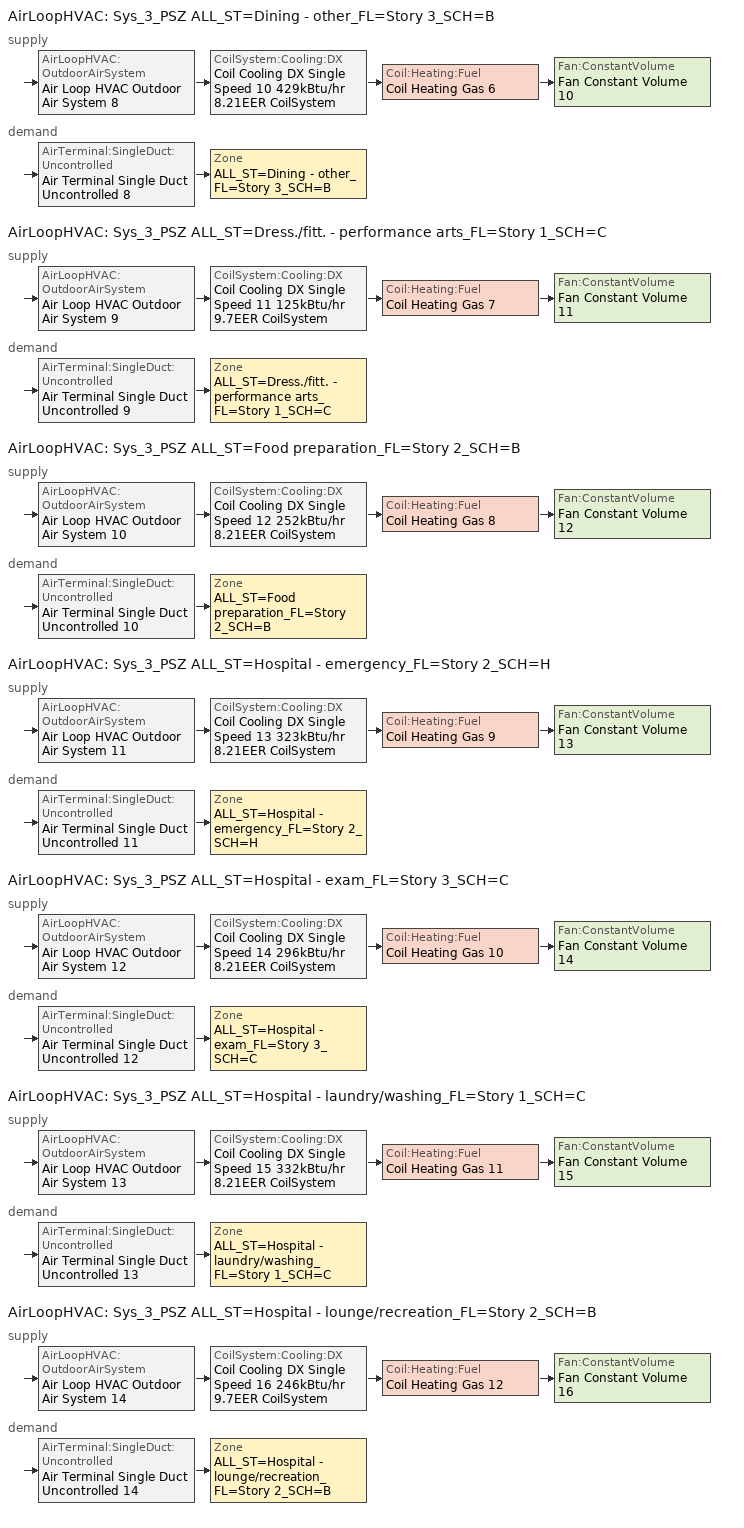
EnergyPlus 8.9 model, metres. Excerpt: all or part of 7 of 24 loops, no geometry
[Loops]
AirLoopHVAC 'Sys_3_PSZ ALL_ST=Dining - other_FL=Story 3_SCH=B'
 supply: AirLoopHVAC:OutdoorAirSystem 'Air Loop HVAC Outdoor Air System 8' > CoilSystem:Cooling:DX 'Coil Cooling DX Single Speed 10 429kBtu/hr 8.21EER CoilSystem' > Coil:Heating:Fuel 'Coil Heating Gas 6' > Fan:ConstantVolume 'Fan Constant Volume 10'
 demand: AirTerminal:SingleDuct:Uncontrolled 'Air Terminal Single Duct Uncontrolled 8' > Zone 'ALL_ST=Dining - other_FL=Story 3_SCH=B'
AirLoopHVAC 'Sys_3_PSZ ALL_ST=Dress./fitt. - performance arts_FL=Story 1_SCH=C'
 supply: AirLoopHVAC:OutdoorAirSystem 'Air Loop HVAC Outdoor Air System 9' > CoilSystem:Cooling:DX 'Coil Cooling DX Single Speed 11 125kBtu/hr 9.7EER CoilSystem' > Coil:Heating:Fuel 'Coil Heating Gas 7' > Fan:ConstantVolume 'Fan Constant Volume 11'
 demand: AirTerminal:SingleDuct:Uncontrolled 'Air Terminal Single Duct Uncontrolled 9' > Zone 'ALL_ST=Dress./fitt. - performance arts_FL=Story 1_SCH=C'
AirLoopHVAC 'Sys_3_PSZ ALL_ST=Food preparation_FL=Story 2_SCH=B'
 supply: AirLoopHVAC:OutdoorAirSystem 'Air Loop HVAC Outdoor Air System 10' > CoilSystem:Cooling:DX 'Coil Cooling DX Single Speed 12 252kBtu/hr 8.21EER CoilSystem' > Coil:Heating:Fuel 'Coil Heating Gas 8' > Fan:ConstantVolume 'Fan Constant Volume 12'
 demand: AirTerminal:SingleDuct:Uncontrolled 'Air Terminal Single Duct Uncontrolled 10' > Zone 'ALL_ST=Food preparation_FL=Story 2_SCH=B'
AirLoopHVAC 'Sys_3_PSZ ALL_ST=Hospital - emergency_FL=Story 2_SCH=H'
 supply: AirLoopHVAC:OutdoorAirSystem 'Air Loop HVAC Outdoor Air System 11' > CoilSystem:Cooling:DX 'Coil Cooling DX Single Speed 13 323kBtu/hr 8.21EER CoilSystem' > Coil:Heating:Fuel 'Coil Heating Gas 9' > Fan:ConstantVolume 'Fan Constant Volume 13'
 demand: AirTerminal:SingleDuct:Uncontrolled 'Air Terminal Single Duct Uncontrolled 11' > Zone 'ALL_ST=Hospital - emergency_FL=Story 2_SCH=H'
AirLoopHVAC 'Sys_3_PSZ ALL_ST=Hospital - exam_FL=Story 3_SCH=C'
 supply: AirLoopHVAC:OutdoorAirSystem 'Air Loop HVAC Outdoor Air System 12' > CoilSystem:Cooling:DX 'Coil Cooling DX Single Speed 14 296kBtu/hr 8.21EER CoilSystem' > Coil:Heating:Fuel 'Coil Heating Gas 10' > Fan:ConstantVolume 'Fan Constant Volume 14'
 demand: AirTerminal:SingleDuct:Uncontrolled 'Air Terminal Single Duct Uncontrolled 12' > Zone 'ALL_ST=Hospital - exam_FL=Story 3_SCH=C'
AirLoopHVAC 'Sys_3_PSZ ALL_ST=Hospital - laundry/washing_FL=Story 1_SCH=C'
 supply: AirLoopHVAC:OutdoorAirSystem 'Air Loop HVAC Outdoor Air System 13' > CoilSystem:Cooling:DX 'Coil Cooling DX Single Speed 15 332kBtu/hr 8.21EER CoilSystem' > Coil:Heating:Fuel 'Coil Heating Gas 11' > Fan:ConstantVolume 'Fan Constant Volume 15'
 demand: AirTerminal:SingleDuct:Uncontrolled 'Air Terminal Single Duct Uncontrolled 13' > Zone 'ALL_ST=Hospital - laundry/washing_FL=Story 1_SCH=C'
AirLoopHVAC 'Sys_3_PSZ ALL_ST=Hospital - lounge/recreation_FL=Story 2_SCH=B'
 supply: AirLoopHVAC:OutdoorAirSystem 'Air Loop HVAC Outdoor Air System 14' > CoilSystem:Cooling:DX 'Coil Cooling DX Single Speed 16 246kBtu/hr 9.7EER CoilSystem' > Coil:Heating:Fuel 'Coil Heating Gas 12' > Fan:ConstantVolume 'Fan Constant Volume 16'
 demand: AirTerminal:SingleDuct:Uncontrolled 'Air Terminal Single Duct Uncontrolled 14' > Zone 'ALL_ST=Hospital - lounge/recreation_FL=Story 2_SCH=B'
[ZoneControl:Thermostat] Control Object Type 1=ThermostatSetpoint:DualSetpoint
Name | Zone or ZoneList | Control Type Schedule | Control Name 1
ALL_ST=Dining - other_FL=Story 3_SCH=B Thermostat | ALL_ST=Dining - other_FL=Story 3_SCH=B | ALL_ST=Dining - other_FL=Story 3_SCH=B Thermostat Schedule | Space Function Dining - other Thermostat 3
ALL_ST=Dress./fitt. - performance arts_FL=Story 1_SCH=C Thermostat | ALL_ST=Dress./fitt. - performance arts_FL=Story 1_SCH=C | ALL_ST=Dress./fitt. - performance arts_FL=Story 1_SCH=C Thermostat Schedule | Space Function Dress./fitt. - performance arts Thermostat 3
ALL_ST=Food preparation_FL=Story 2_SCH=B Thermostat | ALL_ST=Food preparation_FL=Story 2_SCH=B | ALL_ST=Food preparation_FL=Story 2_SCH=B Thermostat Schedule | Space Function Food preparation Thermostat 3
ALL_ST=Hospital - emergency_FL=Story 2_SCH=H Thermostat | ALL_ST=Hospital - emergency_FL=Story 2_SCH=H | ALL_ST=Hospital - emergency_FL=Story 2_SCH=H Thermostat Schedule | Space Function Hospital - emergency Thermostat 3
ALL_ST=Hospital - exam_FL=Story 3_SCH=C Thermostat | ALL_ST=Hospital - exam_FL=Story 3_SCH=C | ALL_ST=Hospital - exam_FL=Story 3_SCH=C Thermostat Schedule | Space Function Hospital - exam Thermostat 3
ALL_ST=Hospital - laundry/washing_FL=Story 1_SCH=C Thermostat | ALL_ST=Hospital - laundry/washing_FL=Story 1_SCH=C | ALL_ST=Hospital - laundry/washing_FL=Story 1_SCH=C Thermostat Schedule | Space Function Hospital - laundry/washing Thermostat 3
ALL_ST=Hospital - lounge/recreation_FL=Story 2_SCH=B Thermostat | ALL_ST=Hospital - lounge/recreation_FL=Story 2_SCH=B | ALL_ST=Hospital - lounge/recreation_FL=Story 2_SCH=B Thermostat Schedule | Space Function Hospital - lounge/recreation Thermostat 3
[ThermostatSetpoint:DualSetpoint]
Name | Heating Setpoint Temperature Schedule | Cooling Setpoint Temperature Schedule
Space Function Dining - other Thermostat 3; Space Function Food preparation Thermostat 3; Space Function Hospital - lounge/recreation Thermostat 3 | NECB-B-Thermostat Setpoint-Heating | NECB-B-Thermostat Setpoint-Cooling
Space Function Dress./fitt. - performance arts Thermostat 3; Space Function Hospital - exam Thermostat 3; Space Function Hospital - laundry/washing Thermostat 3 | NECB-C-Thermostat Setpoint-Heating | NECB-C-Thermostat Setpoint-Cooling
Space Function Hospital - emergency Thermostat 3 | NECB-H-Thermostat Setpoint-Heating | NECB-H-Thermostat Setpoint-Cooling
[AirTerminal:SingleDuct:Uncontrolled] Availability Schedule=Always On Discrete; Maximum Air Flow Rate {m3/s}=AutoSize
Air Terminal Single Duct Uncontrolled 8; Air Terminal Single Duct Uncontrolled 9; Air Terminal Single Duct Uncontrolled 10; Air Terminal Single Duct Uncontrolled 11; Air Terminal Single Duct Uncontrolled 12; Air Terminal Single Duct Uncontrolled 13; Air Terminal Single Duct Uncontrolled 14
[Zone equipment]
ALL_ST=Dining - other_FL=Story 3_SCH=B: Air Terminal Single Duct Uncontrolled 8, Zone HVAC Baseboard Convective Water 8
ALL_ST=Dress./fitt. - performance arts_FL=Story 1_SCH=C: Air Terminal Single Duct Uncontrolled 9, Zone HVAC Baseboard Convective Water 9
ALL_ST=Food preparation_FL=Story 2_SCH=B: Air Terminal Single Duct Uncontrolled 10, Zone HVAC Baseboard Convective Water 10
ALL_ST=Hospital - emergency_FL=Story 2_SCH=H: Air Terminal Single Duct Uncontrolled 11, Zone HVAC Baseboard Convective Water 11
ALL_ST=Hospital - exam_FL=Story 3_SCH=C: Air Terminal Single Duct Uncontrolled 12, Zone HVAC Baseboard Convective Water 12
ALL_ST=Hospital - laundry/washing_FL=Story 1_SCH=C: Air Terminal Single Duct Uncontrolled 13, Zone HVAC Baseboard Convective Water 13
ALL_ST=Hospital - lounge/recreation_FL=Story 2_SCH=B: Air Terminal Single Duct Uncontrolled 14, Zone HVAC Baseboard Convective Water 14
[Sizing:Zone] Zone Cooling Design Supply Air Temperature Input Method=SupplyAirTemperature; Zone Cooling Design Supply Air Temperature {C}=13; Zone Cooling Design Supply Air Temperature Difference {deltaC}=11.11; Zone Heating Design Supply Air Temperature Input Method=SupplyAirTemperature; Zone Heating Design Supply Air Temperature {C}=43; Zone Heating Design Supply Air Temperature Difference {deltaC}=11.11; Zone Cooling Design Supply Air Humidity Ratio {kgWater/kgDryAir}=0.0085; Zone Heating Design Supply Air Humidity Ratio {kgWater/kgDryAir}=0.008; Zone Heating Sizing Factor=1.3; Zone Cooling Sizing Factor=1.1; Cooling Design Air Flow Method=DesignDay; Cooling Design Air Flow Rate {m3/s}=0; Cooling Minimum Air Flow per Zone Floor Area {m3/s-m2}=0.000762; Cooling Minimum Air Flow {m3/s}=0; Cooling Minimum Air Flow Fraction=0; Heating Design Air Flow Method=DesignDay; Heating Design Air Flow Rate {m3/s}=0; Heating Maximum Air Flow per Zone Floor Area {m3/s-m2}=0.002032; Heating Maximum Air Flow {m3/s}=0.141576; Heating Maximum Air Flow Fraction=0.3; Account for Dedicated Outdoor Air System=No
Name | Design Specification Outdoor Air Object | Design Specification Zone Air Distribution Object
ALL_ST=Dining - other_FL=Story 3_SCH=B | Space Function Dining - other Ventilation | ALL_ST=Dining - other_FL=Story 3_SCH=B Design Spec Zone Air Dist
ALL_ST=Dress./fitt. - performance arts_FL=Story 1_SCH=C | Space Function Dress./fitt. - performance arts Ventilation | ALL_ST=Dress./fitt. - performance arts_FL=Story 1_SCH=C Design Spec Zone Air Dist
ALL_ST=Food preparation_FL=Story 2_SCH=B | Space Function Food preparation Ventilation | ALL_ST=Food preparation_FL=Story 2_SCH=B Design Spec Zone Air Dist
ALL_ST=Hospital - emergency_FL=Story 2_SCH=H | Space Function Hospital - emergency Ventilation | ALL_ST=Hospital - emergency_FL=Story 2_SCH=H Design Spec Zone Air Dist
ALL_ST=Hospital - exam_FL=Story 3_SCH=C | Space Function Hospital - exam Ventilation | ALL_ST=Hospital - exam_FL=Story 3_SCH=C Design Spec Zone Air Dist
ALL_ST=Hospital - laundry/washing_FL=Story 1_SCH=C | Space Function Hospital - laundry/washing Ventilation | ALL_ST=Hospital - laundry/washing_FL=Story 1_SCH=C Design Spec Zone Air Dist
ALL_ST=Hospital - lounge/recreation_FL=Story 2_SCH=B | Space Function Hospital - lounge/recreation Ventilation | ALL_ST=Hospital - lounge/recreation_FL=Story 2_SCH=B Design Spec Zone Air Dist
[DesignSpecification:ZoneAirDistribution] Zone Air Distribution Effectiveness in Cooling Mode=1; Zone Air Distribution Effectiveness in Heating Mode=1
ALL_ST=Dining - other_FL=Story 3_SCH=B Design Spec Zone Air Dist; ALL_ST=Dress./fitt. - performance arts_FL=Story 1_SCH=C Design Spec Zone Air Dist; ALL_ST=Food preparation_FL=Story 2_SCH=B Design Spec Zone Air Dist; ALL_ST=Hospital - emergency_FL=Story 2_SCH=H Design Spec Zone Air Dist; ALL_ST=Hospital - exam_FL=Story 3_SCH=C Design Spec Zone Air Dist; ALL_ST=Hospital - laundry/washing_FL=Story 1_SCH=C Design Spec Zone Air Dist; ALL_ST=Hospital - lounge/recreation_FL=Story 2_SCH=B Design Spec Zone Air Dist
[Controller:MechanicalVentilation] Demand Controlled Ventilation=No; System Outdoor Air Method=ZoneSum
Name | Availability Schedule | Zone Name 1 | Design Specification Outdoor Air Object Name 1 | Design Specification Zone Air Distribution Object Name 1
Controller Mechanical Ventilation 8 | Sys_3_PSZ ALL_ST=Dining - other_FL=Story 3_SCH=B Occ Sch | ALL_ST=Dining - other_FL=Story 3_SCH=B | Space Function Dining - other Ventilation | ALL_ST=Dining - other_FL=Story 3_SCH=B Design Spec Zone Air Dist
Controller Mechanical Ventilation 9 | Sys_3_PSZ ALL_ST=Dress./fitt. - performance arts_FL=Story 1_SCH=C Occ Sch | ALL_ST=Dress./fitt. - performance arts_FL=Story 1_SCH=C | Space Function Dress./fitt. - performance arts Ventilation | ALL_ST=Dress./fitt. - performance arts_FL=Story 1_SCH=C Design Spec Zone Air Dist
Controller Mechanical Ventilation 10 | Sys_3_PSZ ALL_ST=Food preparation_FL=Story 2_SCH=B Occ Sch | ALL_ST=Food preparation_FL=Story 2_SCH=B | Space Function Food preparation Ventilation | ALL_ST=Food preparation_FL=Story 2_SCH=B Design Spec Zone Air Dist
Controller Mechanical Ventilation 11 | Sys_3_PSZ ALL_ST=Hospital - emergency_FL=Story 2_SCH=H Occ Sch | ALL_ST=Hospital - emergency_FL=Story 2_SCH=H | Space Function Hospital - emergency Ventilation | ALL_ST=Hospital - emergency_FL=Story 2_SCH=H Design Spec Zone Air Dist
Controller Mechanical Ventilation 12 | Sys_3_PSZ ALL_ST=Hospital - exam_FL=Story 3_SCH=C Occ Sch | ALL_ST=Hospital - exam_FL=Story 3_SCH=C | Space Function Hospital - exam Ventilation | ALL_ST=Hospital - exam_FL=Story 3_SCH=C Design Spec Zone Air Dist
Controller Mechanical Ventilation 13 | Sys_3_PSZ ALL_ST=Hospital - laundry/washing_FL=Story 1_SCH=C Occ Sch | ALL_ST=Hospital - laundry/washing_FL=Story 1_SCH=C | Space Function Hospital - laundry/washing Ventilation | ALL_ST=Hospital - laundry/washing_FL=Story 1_SCH=C Design Spec Zone Air Dist
Controller Mechanical Ventilation 14 | Sys_3_PSZ ALL_ST=Hospital - lounge/recreation_FL=Story 2_SCH=B Occ Sch | ALL_ST=Hospital - lounge/recreation_FL=Story 2_SCH=B | Space Function Hospital - lounge/recreation Ventilation | ALL_ST=Hospital - lounge/recreation_FL=Story 2_SCH=B Design Spec Zone Air Dist
[DesignSpecification:OutdoorAir] Outdoor Air Method=Sum; Outdoor Air Flow per Person {m3/s-person}=0; Outdoor Air Flow per Zone {m3/s}=0; Outdoor Air Flow Air Changes per Hour {1/hr}=0
Name | Outdoor Air Flow per Zone Floor Area {m3/s-m2}
Space Function Dining - other Ventilation | 0.0035814
Space Function Dress./fitt. - performance arts Ventilation | 0.00118364
Space Function Food preparation Ventilation | 0.0013716
Space Function Hospital - emergency Ventilation | 0.003048
Space Function Hospital - exam Ventilation | 0.001524
Space Function Hospital - laundry/washing Ventilation | 0.002286
Space Function Hospital - lounge/recreation Ventilation | 0.00127
[Fan:ConstantVolume] Fan Total Efficiency=0.39975; Pressure Rise {Pa}=640; Maximum Flow Rate {m3/s}=AutoSize; Motor Efficiency=0.615; Motor In Airstream Fraction=1
Name | Availability Schedule
Fan Constant Volume 10 | Sys_3_PSZ ALL_ST=Dining - other_FL=Story 3_SCH=B Occ Sch
Fan Constant Volume 11 | Sys_3_PSZ ALL_ST=Dress./fitt. - performance arts_FL=Story 1_SCH=C Occ Sch
Fan Constant Volume 12 | Sys_3_PSZ ALL_ST=Food preparation_FL=Story 2_SCH=B Occ Sch
Fan Constant Volume 13 | Sys_3_PSZ ALL_ST=Hospital - emergency_FL=Story 2_SCH=H Occ Sch
Fan Constant Volume 14 | Sys_3_PSZ ALL_ST=Hospital - exam_FL=Story 3_SCH=C Occ Sch
Fan Constant Volume 15 | Sys_3_PSZ ALL_ST=Hospital - laundry/washing_FL=Story 1_SCH=C Occ Sch
Fan Constant Volume 16 | Sys_3_PSZ ALL_ST=Hospital - lounge/recreation_FL=Story 2_SCH=B Occ Sch
[Coil:Cooling:DX:SingleSpeed] Availability Schedule=Always On Discrete; Gross Rated Total Cooling Capacity {W}=Autosize; Gross Rated Sensible Heat Ratio=Autosize; Rated Air Flow Rate {m3/s}=Autosize; Rated Evaporator Fan Power Per Volume Flow Rate {W/(m3/s)}=773.3; Total Cooling Capacity Function of Temperature Curve=DXCOOL-NECB2011-REF-CAPFT; Total Cooling Capacity Function of Flow Fraction Curve=DXCOOL-NECB2011-REF-CAPFFLOW; Energy Input Ratio Function of Temperature Curve=DXCOOL-NECB2011-REF-COOLEIRFT; Energy Input Ratio Function of Flow Fraction Curve=DXCOOL-NECB2011-REF-COOLEIRFFLOW; Part Load Fraction Correlation Curve=DXCOOL-NECB2011-REF-COOLPLFFPLR; Condenser Type=AirCooled; Evaporative Condenser Effectiveness=0; Evaporative Condenser Air Flow Rate {m3/s}=Autosize; Evaporative Condenser Pump Rated Power Consumption {W}=Autosize; Crankcase Heater Capacity {W}=0; Maximum Outdoor Dry-Bulb Temperature for Crankcase Heater Operation {C}=0; Basin Heater Capacity {W/K}=0; Basin Heater Setpoint Temperature {C}=10
Name | Gross Rated Cooling COP {W/W}
Coil Cooling DX Single Speed 10 429kBtu/hr 8.21EER | 3.05125
Coil Cooling DX Single Speed 11 125kBtu/hr 9.7EER | 3.37393
Coil Cooling DX Single Speed 12 252kBtu/hr 8.21EER | 2.93699
Coil Cooling DX Single Speed 13 323kBtu/hr 8.21EER | 2.98276
Coil Cooling DX Single Speed 14 296kBtu/hr 8.21EER | 2.96523
Coil Cooling DX Single Speed 15 332kBtu/hr 8.21EER | 2.98836
Coil Cooling DX Single Speed 16 246kBtu/hr 9.7EER | 3.46537
[AirLoopHVAC] Design Supply Air Flow Rate {m3/s}=AutoSize
Sys_3_PSZ ALL_ST=Dining - other_FL=Story 3_SCH=B; Sys_3_PSZ ALL_ST=Dress./fitt. - performance arts_FL=Story 1_SCH=C; Sys_3_PSZ ALL_ST=Food preparation_FL=Story 2_SCH=B; Sys_3_PSZ ALL_ST=Hospital - emergency_FL=Story 2_SCH=H; Sys_3_PSZ ALL_ST=Hospital - exam_FL=Story 3_SCH=C; Sys_3_PSZ ALL_ST=Hospital - laundry/washing_FL=Story 1_SCH=C; Sys_3_PSZ ALL_ST=Hospital - lounge/recreation_FL=Story 2_SCH=B
[Sizing:System] Type of Load to Size On=Sensible; Design Outdoor Air Flow Rate {m3/s}=Autosize; Central Heating Maximum System Air Flow Ratio=1; Preheat Design Temperature {C}=7; Preheat Design Humidity Ratio {kgWater/kgDryAir}=0.008; Precool Design Temperature {C}=13; Precool Design Humidity Ratio {kgWater/kgDryAir}=0.008; Central Cooling Design Supply Air Temperature {C}=13; Central Heating Design Supply Air Temperature {C}=43; Type of Zone Sum to Use=NonCoincident; 100% Outdoor Air in Cooling=No; 100% Outdoor Air in Heating=No; Central Cooling Design Supply Air Humidity Ratio {kgWater/kgDryAir}=0.0085; Central Heating Design Supply Air Humidity Ratio {kgWater/kgDryAir}=0.008; Cooling Supply Air Flow Rate Method=DesignDay; Cooling Supply Air Flow Rate {m3/s}=0; Cooling Supply Air Flow Rate Per Floor Area {m3/s-m2}=0.00996765; Cooling Fraction of Autosized Cooling Supply Air Flow Rate=1; Cooling Supply Air Flow Rate Per Unit Cooling Capacity {m3/s-W}=3.94755e-05; Heating Supply Air Flow Rate Method=DesignDay; Heating Supply Air Flow Rate {m3/s}=0; Heating Supply Air Flow Rate Per Floor Area {m3/s-m2}=0.00996765; Heating Fraction of Autosized Heating Supply Air Flow Rate=1; Heating Fraction of Autosized Cooling Supply Air Flow Rate=1; Heating Supply Air Flow Rate Per Unit Heating Capacity {m3/s-W}=3.15882e-05; System Outdoor Air Method=ZoneSum; Zone Maximum Outdoor Air Fraction=1; Cooling Design Capacity Method=CoolingDesignCapacity; Cooling Design Capacity {W}=Autosize; Cooling Design Capacity Per Floor Area {W/m2}=234.7; Fraction of Autosized Cooling Design Capacity=1; Heating Design Capacity Method=HeatingDesignCapacity; Heating Design Capacity {W}=Autosize; Heating Design Capacity Per Floor Area {W/m2}=157; Fraction of Autosized Heating Design Capacity=1; Central Cooling Capacity Control Method=OnOff
Sys_3_PSZ ALL_ST=Dining - other_FL=Story 3_SCH=B; Sys_3_PSZ ALL_ST=Dress./fitt. - performance arts_FL=Story 1_SCH=C; Sys_3_PSZ ALL_ST=Food preparation_FL=Story 2_SCH=B; Sys_3_PSZ ALL_ST=Hospital - emergency_FL=Story 2_SCH=H; Sys_3_PSZ ALL_ST=Hospital - exam_FL=Story 3_SCH=C; Sys_3_PSZ ALL_ST=Hospital - laundry/washing_FL=Story 1_SCH=C; Sys_3_PSZ ALL_ST=Hospital - lounge/recreation_FL=Story 2_SCH=B
[Controller:OutdoorAir] Minimum Outdoor Air Flow Rate {m3/s}=Autosize; Maximum Outdoor Air Flow Rate {m3/s}=Autosize; Economizer Control Type=DifferentialEnthalpy; Economizer Control Action Type=ModulateFlow; Lockout Type=NoLockout; Minimum Limit Type=FixedMinimum; High Humidity Control=No; Control High Indoor Humidity Based on Outdoor Humidity Ratio=Yes; Heat Recovery Bypass Control Type=BypassWhenOAFlowGreaterThanMinimum
Name | Minimum Outdoor Air Schedule | Mechanical Ventilation Controller
Controller Outdoor Air 8 | Sys_3_PSZ ALL_ST=Dining - other_FL=Story 3_SCH=B Occ Sch | Controller Mechanical Ventilation 8
Controller Outdoor Air 9 | Sys_3_PSZ ALL_ST=Dress./fitt. - performance arts_FL=Story 1_SCH=C Occ Sch | Controller Mechanical Ventilation 9
Controller Outdoor Air 10 | Sys_3_PSZ ALL_ST=Food preparation_FL=Story 2_SCH=B Occ Sch | Controller Mechanical Ventilation 10
Controller Outdoor Air 11 | Sys_3_PSZ ALL_ST=Hospital - emergency_FL=Story 2_SCH=H Occ Sch | Controller Mechanical Ventilation 11
Controller Outdoor Air 12 | Sys_3_PSZ ALL_ST=Hospital - exam_FL=Story 3_SCH=C Occ Sch | Controller Mechanical Ventilation 12
Controller Outdoor Air 13 | Sys_3_PSZ ALL_ST=Hospital - laundry/washing_FL=Story 1_SCH=C Occ Sch | Controller Mechanical Ventilation 13
Controller Outdoor Air 14 | Sys_3_PSZ ALL_ST=Hospital - lounge/recreation_FL=Story 2_SCH=B Occ Sch | Controller Mechanical Ventilation 14
[SetpointManager:MixedAir] Control Variable=Temperature
Node 141 OS Default SPM; Node 140 OS Default SPM; Node 139 OS Default SPM; Node 154 OS Default SPM; Node 153 OS Default SPM; Node 152 OS Default SPM; Node 167 OS Default SPM; Node 166 OS Default SPM; Node 165 OS Default SPM; Node 180 OS Default SPM; Node 179 OS Default SPM; Node 178 OS Default SPM; Node 193 OS Default SPM; Node 192 OS Default SPM; Node 191 OS Default SPM; Node 206 OS Default SPM; Node 205 OS Default SPM; Node 204 OS Default SPM; Node 219 OS Default SPM; Node 218 OS Default SPM; Node 217 OS Default SPM
[CoilSystem:Cooling:DX] Availability Schedule=Always On Discrete
Name | Cooling Coil
Coil Cooling DX Single Speed 10 429kBtu/hr 8.21EER CoilSystem | Coil Cooling DX Single Speed 10 429kBtu/hr 8.21EER
Coil Cooling DX Single Speed 11 125kBtu/hr 9.7EER CoilSystem | Coil Cooling DX Single Speed 11 125kBtu/hr 9.7EER
Coil Cooling DX Single Speed 12 252kBtu/hr 8.21EER CoilSystem | Coil Cooling DX Single Speed 12 252kBtu/hr 8.21EER
Coil Cooling DX Single Speed 13 323kBtu/hr 8.21EER CoilSystem | Coil Cooling DX Single Speed 13 323kBtu/hr 8.21EER
Coil Cooling DX Single Speed 14 296kBtu/hr 8.21EER CoilSystem | Coil Cooling DX Single Speed 14 296kBtu/hr 8.21EER
Coil Cooling DX Single Speed 15 332kBtu/hr 8.21EER CoilSystem | Coil Cooling DX Single Speed 15 332kBtu/hr 8.21EER
Coil Cooling DX Single Speed 16 246kBtu/hr 9.7EER CoilSystem | Coil Cooling DX Single Speed 16 246kBtu/hr 9.7EER
[Coil:Heating:Fuel] Availability Schedule=Always On Discrete; Fuel Type=NaturalGas; Burner Efficiency=0.81; Nominal Capacity {W}=AutoSize; Parasitic Electric Load {W}=0; Part Load Fraction Correlation Curve=FURNACE-EFFPLR-NECB2011; Parasitic Fuel Load {W}=0
Coil Heating Gas 6; Coil Heating Gas 7; Coil Heating Gas 8; Coil Heating Gas 9; Coil Heating Gas 10; Coil Heating Gas 11; Coil Heating Gas 12
[SetpointManager:SingleZone:Reheat] Control Variable=Temperature; Minimum Supply Air Temperature {C}=13; Maximum Supply Air Temperature {C}=43
Name | Control Zone
Setpoint Manager Single Zone Reheat 6 | ALL_ST=Dining - other_FL=Story 3_SCH=B
Setpoint Manager Single Zone Reheat 7 | ALL_ST=Dress./fitt. - performance arts_FL=Story 1_SCH=C
Setpoint Manager Single Zone Reheat 8 | ALL_ST=Food preparation_FL=Story 2_SCH=B
Setpoint Manager Single Zone Reheat 9 | ALL_ST=Hospital - emergency_FL=Story 2_SCH=H
Setpoint Manager Single Zone Reheat 10 | ALL_ST=Hospital - exam_FL=Story 3_SCH=C
Setpoint Manager Single Zone Reheat 11 | ALL_ST=Hospital - laundry/washing_FL=Story 1_SCH=C
Setpoint Manager Single Zone Reheat 12 | ALL_ST=Hospital - lounge/recreation_FL=Story 2_SCH=B
[HeatExchanger:AirToAir:SensibleAndLatent] Availability Schedule=Always On Discrete; Nominal Supply Air Flow Rate {m3/s}=Autosize; Sensible Effectiveness at 100% Heating Air Flow=0.5; Latent Effectiveness at 100% Heating Air Flow=0.5; Sensible Effectiveness at 75% Heating Air Flow=0.5; Latent Effectiveness at 75% Heating Air Flow=0.5; Sensible Effectiveness at 100% Cooling Air Flow=0.5; Latent Effectiveness at 100% Cooling Air Flow=0.5; Sensible Effectiveness at 75% Cooling Air Flow=0.5; Latent Effectiveness at 75% Cooling Air Flow=0.5; Supply Air Outlet Temperature Control=Yes; Heat Exchanger Type=Rotary; Frost Control Type=ExhaustOnly; Threshold Temperature {C}=-23.3; Initial Defrost Time Fraction=0.167; Rate of Defrost Time Fraction Increase {1/K}=1.44; Economizer Lockout=Yes
Name | Nominal Electric Power {W}
Sys_3_PSZ ALL_ST=Dining - other_FL=Story 3_SCH=B ERV | 4868.1
Sys_3_PSZ ALL_ST=Dress./fitt. - performance arts_FL=Story 1_SCH=C ERV | 1642.37
Sys_3_PSZ ALL_ST=Food preparation_FL=Story 2_SCH=B ERV | 1895.23
Sys_3_PSZ ALL_ST=Hospital - emergency_FL=Story 2_SCH=H ERV; Sys_3_PSZ ALL_ST=Hospital - laundry/washing_FL=Story 1_SCH=C ERV | 4150.51
Sys_3_PSZ ALL_ST=Hospital - exam_FL=Story 3_SCH=C ERV | 2100.26
Sys_3_PSZ ALL_ST=Hospital - lounge/recreation_FL=Story 2_SCH=B ERV | 1758.55
[SetpointManager:OutdoorAirPretreat] Control Variable=Temperature; Minimum Setpoint Temperature {C}=-99; Maximum Setpoint Temperature {C}=99; Minimum Setpoint Humidity Ratio {kgWater/kgDryAir}=1e-05; Maximum Setpoint Humidity Ratio {kgWater/kgDryAir}=1
Setpoint Manager Outdoor Air Pretreat 4; Setpoint Manager Outdoor Air Pretreat 5; Setpoint Manager Outdoor Air Pretreat 6; Setpoint Manager Outdoor Air Pretreat 7; Setpoint Manager Outdoor Air Pretreat 8; Setpoint Manager Outdoor Air Pretreat 9; Setpoint Manager Outdoor Air Pretreat 10
[Schedule:Compact]
ALL_ST=Dining - other_FL=Story 3_SCH=B Thermostat Schedule; ALL_ST=Dress./fitt. - performance arts_FL=Story 1_SCH=C Thermostat Schedule; ALL_ST=Food preparation_FL=Story 2_SCH=B Thermostat Schedule; ALL_ST=Hospital - emergency_FL=Story 2_SCH=H Thermostat Schedule; ALL_ST=Hospital - exam_FL=Story 3_SCH=C Thermostat Schedule; ALL_ST=Hospital - laundry/washing_FL=Story 1_SCH=C Thermostat Schedule; ALL_ST=Hospital - lounge/recreation_FL=Story 2_SCH=B Thermostat Schedule: Through: 12/31, For: AllDays, Until: 24:00, 4
[Schedule:Day:Interval]
NECB-B-Thermostat Setpoint-Heating Sun|Hol Day: No, 01:00, 18, 02:00, 22, 09:00, 18, 10:00, 20, 23:00, 22, 24:00, 18
NECB-B-Thermostat Setpoint-Heating Default|Wkdy Day; NECB-B-Thermostat Setpoint-Heating Sat Day; NECB-B-Thermostat Setpoint-Heating Default: No, 02:00, 22, 08:00, 18, 09:00, 20, 24:00, 22
NECB-B-Thermostat Setpoint-Cooling Sun|Hol Day: No, 09:00, 35, 23:00, 24, 24:00, 35
NECB-B-Thermostat Setpoint-Cooling Default|Wkdy Day; NECB-B-Thermostat Setpoint-Cooling Sat Day; NECB-B-Thermostat Setpoint-Cooling Default: No, 01:00, 24, 08:00, 35, 24:00, 24
Sys_3_PSZ ALL_ST=Dining - other_FL=Story 3_SCH=B Occ Sch Sunday; Sys_3_PSZ ALL_ST=Food preparation_FL=Story 2_SCH=B Occ Sch Sunday; Sys_3_PSZ ALL_ST=Hospital - lounge/recreation_FL=Story 2_SCH=B Occ Sch Sunday: No, 01:00, 0, 02:00, 1, 11:00, 0, 23:00, 1, 24:00, 0
Sys_3_PSZ ALL_ST=Dining - other_FL=Story 3_SCH=B Occ Sch Monday; Sys_3_PSZ ALL_ST=Dining - other_FL=Story 3_SCH=B Occ Sch Tuesday; Sys_3_PSZ ALL_ST=Dining - other_FL=Story 3_SCH=B Occ Sch Wednesday; Sys_3_PSZ ALL_ST=Dining - other_FL=Story 3_SCH=B Occ Sch Thursday; Sys_3_PSZ ALL_ST=Dining - other_FL=Story 3_SCH=B Occ Sch Friday; Sys_3_PSZ ALL_ST=Food preparation_FL=Story 2_SCH=B Occ Sch Monday; Sys_3_PSZ ALL_ST=Food preparation_FL=Story 2_SCH=B Occ Sch Tuesday; Sys_3_PSZ ALL_ST=Food preparation_FL=Story 2_SCH=B Occ Sch Wednesday; Sys_3_PSZ ALL_ST=Food preparation_FL=Story 2_SCH=B Occ Sch Thursday; Sys_3_PSZ ALL_ST=Food preparation_FL=Story 2_SCH=B Occ Sch Friday; Sys_3_PSZ ALL_ST=Hospital - lounge/recreation_FL=Story 2_SCH=B Occ Sch Monday; Sys_3_PSZ ALL_ST=Hospital - lounge/recreation_FL=Story 2_SCH=B Occ Sch Tuesday; Sys_3_PSZ ALL_ST=Hospital - lounge/recreation_FL=Story 2_SCH=B Occ Sch Wednesday; Sys_3_PSZ ALL_ST=Hospital - lounge/recreation_FL=Story 2_SCH=B Occ Sch Thursday; Sys_3_PSZ ALL_ST=Hospital - lounge/recreation_FL=Story 2_SCH=B Occ Sch Friday: No, 01:00, 1, 10:00, 0, 24:00, 1
Sys_3_PSZ ALL_ST=Dining - other_FL=Story 3_SCH=B Occ Sch Saturday; Sys_3_PSZ ALL_ST=Food preparation_FL=Story 2_SCH=B Occ Sch Saturday; Sys_3_PSZ ALL_ST=Hospital - lounge/recreation_FL=Story 2_SCH=B Occ Sch Saturday: No, 02:00, 1, 10:00, 0, 24:00, 1
Sys_3_PSZ ALL_ST=Dining - other_FL=Story 3_SCH=B Occ Sch Default; Sys_3_PSZ ALL_ST=Dining - other_FL=Story 3_SCH=B Occ Sch Summer Design Day; Sys_3_PSZ ALL_ST=Dining - other_FL=Story 3_SCH=B Occ Sch Winter Design Day; Sys_3_PSZ ALL_ST=Dress./fitt. - performance arts_FL=Story 1_SCH=C Occ Sch Default; Sys_3_PSZ ALL_ST=Dress./fitt. - performance arts_FL=Story 1_SCH=C Occ Sch Summer Design Day; Sys_3_PSZ ALL_ST=Dress./fitt. - performance arts_FL=Story 1_SCH=C Occ Sch Winter Design Day; Sys_3_PSZ ALL_ST=Food preparation_FL=Story 2_SCH=B Occ Sch Default; Sys_3_PSZ ALL_ST=Food preparation_FL=Story 2_SCH=B Occ Sch Summer Design Day; Sys_3_PSZ ALL_ST=Food preparation_FL=Story 2_SCH=B Occ Sch Winter Design Day; Sys_3_PSZ ALL_ST=Hospital - emergency_FL=Story 2_SCH=H Occ Sch Sunday; Sys_3_PSZ ALL_ST=Hospital - emergency_FL=Story 2_SCH=H Occ Sch Monday; Sys_3_PSZ ALL_ST=Hospital - emergency_FL=Story 2_SCH=H Occ Sch Tuesday; Sys_3_PSZ ALL_ST=Hospital - emergency_FL=Story 2_SCH=H Occ Sch Wednesday; Sys_3_PSZ ALL_ST=Hospital - emergency_FL=Story 2_SCH=H Occ Sch Thursday; Sys_3_PSZ ALL_ST=Hospital - emergency_FL=Story 2_SCH=H Occ Sch Friday; Sys_3_PSZ ALL_ST=Hospital - emergency_FL=Story 2_SCH=H Occ Sch Saturday; Sys_3_PSZ ALL_ST=Hospital - emergency_FL=Story 2_SCH=H Occ Sch Default; Sys_3_PSZ ALL_ST=Hospital - emergency_FL=Story 2_SCH=H Occ Sch Summer Design Day; Sys_3_PSZ ALL_ST=Hospital - emergency_FL=Story 2_SCH=H Occ Sch Winter Design Day; Sys_3_PSZ ALL_ST=Hospital - exam_FL=Story 3_SCH=C Occ Sch Default; Sys_3_PSZ ALL_ST=Hospital - exam_FL=Story 3_SCH=C Occ Sch Summer Design Day; Sys_3_PSZ ALL_ST=Hospital - exam_FL=Story 3_SCH=C Occ Sch Winter Design Day; Sys_3_PSZ ALL_ST=Hospital - laundry/washing_FL=Story 1_SCH=C Occ Sch Default; Sys_3_PSZ ALL_ST=Hospital - laundry/washing_FL=Story 1_SCH=C Occ Sch Summer Design Day; Sys_3_PSZ ALL_ST=Hospital - laundry/washing_FL=Story 1_SCH=C Occ Sch Winter Design Day; Sys_3_PSZ ALL_ST=Hospital - lounge/recreation_FL=Story 2_SCH=B Occ Sch Default; Sys_3_PSZ ALL_ST=Hospital - lounge/recreation_FL=Story 2_SCH=B Occ Sch Summer Design Day; Sys_3_PSZ ALL_ST=Hospital - lounge/recreation_FL=Story 2_SCH=B Occ Sch Winter Design Day: No, 24:00, 1
NECB-C-Thermostat Setpoint-Heating Sun|Hol Day: No, 09:00, 18, 10:00, 20, 19:00, 22, 24:00, 18
NECB-C-Thermostat Setpoint-Heating Default|Wkdy Day; NECB-C-Thermostat Setpoint-Heating Sat Day; NECB-C-Thermostat Setpoint-Heating Default: No, 07:00, 18, 08:00, 20, 21:00, 22, 24:00, 18
NECB-C-Thermostat Setpoint-Cooling Sun|Hol Day: No, 09:00, 35, 19:00, 24, 24:00, 35
NECB-C-Thermostat Setpoint-Cooling Default|Wkdy Day; NECB-C-Thermostat Setpoint-Cooling Sat Day; NECB-C-Thermostat Setpoint-Cooling Default: No, 07:00, 35, 21:00, 24, 24:00, 35
Sys_3_PSZ ALL_ST=Dress./fitt. - performance arts_FL=Story 1_SCH=C Occ Sch Sunday; Sys_3_PSZ ALL_ST=Hospital - exam_FL=Story 3_SCH=C Occ Sch Sunday; Sys_3_PSZ ALL_ST=Hospital - laundry/washing_FL=Story 1_SCH=C Occ Sch Sunday: No, 11:00, 0, 19:00, 1, 24:00, 0
Sys_3_PSZ ALL_ST=Dress./fitt. - performance arts_FL=Story 1_SCH=C Occ Sch Monday; Sys_3_PSZ ALL_ST=Dress./fitt. - performance arts_FL=Story 1_SCH=C Occ Sch Tuesday; Sys_3_PSZ ALL_ST=Dress./fitt. - performance arts_FL=Story 1_SCH=C Occ Sch Wednesday; Sys_3_PSZ ALL_ST=Dress./fitt. - performance arts_FL=Story 1_SCH=C Occ Sch Thursday; Sys_3_PSZ ALL_ST=Dress./fitt. - performance arts_FL=Story 1_SCH=C Occ Sch Friday; Sys_3_PSZ ALL_ST=Dress./fitt. - performance arts_FL=Story 1_SCH=C Occ Sch Saturday; Sys_3_PSZ ALL_ST=Hospital - exam_FL=Story 3_SCH=C Occ Sch Monday; Sys_3_PSZ ALL_ST=Hospital - exam_FL=Story 3_SCH=C Occ Sch Tuesday; Sys_3_PSZ ALL_ST=Hospital - exam_FL=Story 3_SCH=C Occ Sch Wednesday; Sys_3_PSZ ALL_ST=Hospital - exam_FL=Story 3_SCH=C Occ Sch Thursday; Sys_3_PSZ ALL_ST=Hospital - exam_FL=Story 3_SCH=C Occ Sch Friday; Sys_3_PSZ ALL_ST=Hospital - exam_FL=Story 3_SCH=C Occ Sch Saturday; Sys_3_PSZ ALL_ST=Hospital - laundry/washing_FL=Story 1_SCH=C Occ Sch Monday; Sys_3_PSZ ALL_ST=Hospital - laundry/washing_FL=Story 1_SCH=C Occ Sch Tuesday; Sys_3_PSZ ALL_ST=Hospital - laundry/washing_FL=Story 1_SCH=C Occ Sch Wednesday; Sys_3_PSZ ALL_ST=Hospital - laundry/washing_FL=Story 1_SCH=C Occ Sch Thursday; Sys_3_PSZ ALL_ST=Hospital - laundry/washing_FL=Story 1_SCH=C Occ Sch Friday; Sys_3_PSZ ALL_ST=Hospital - laundry/washing_FL=Story 1_SCH=C Occ Sch Saturday: No, 09:00, 0, 21:00, 1, 24:00, 0
NECB-H-Thermostat Setpoint-Heating Sun|Hol Day; NECB-H-Thermostat Setpoint-Heating Default|Wkdy Day; NECB-H-Thermostat Setpoint-Heating Sat Day; NECB-H-Thermostat Setpoint-Heating Default: No, 01:00, 22, 07:00, 18, 08:00, 20, 24:00, 22
NECB-H-Thermostat Setpoint-Cooling Sun|Hol Day; NECB-H-Thermostat Setpoint-Cooling Default|Wkdy Day; NECB-H-Thermostat Setpoint-Cooling Sat Day; NECB-H-Thermostat Setpoint-Cooling Default: No, 24:00, 24
[Schedule:Week:Daily]
NECB-B-Thermostat Setpoint-Heating Week Rule - Jan1-Dec31: NECB-B-Thermostat Setpoint-Heating Sun|Hol Day, NECB-B-Thermostat Setpoint-Heating Default|Wkdy Day, NECB-B-Thermostat Setpoint-Heating Default|Wkdy Day, NECB-B-Thermostat Setpoint-Heating Default|Wkdy Day, NECB-B-Thermostat Setpoint-Heating Default|Wkdy Day, NECB-B-Thermostat Setpoint-Heating Default|Wkdy Day, NECB-B-Thermostat Setpoint-Heating Sat Day, NECB-B-Thermostat Setpoint-Heating Default, NECB-B-Thermostat Setpoint-Heating Default, NECB-B-Thermostat Setpoint-Heating Default, NECB-B-Thermostat Setpoint-Heating Default, NECB-B-Thermostat Setpoint-Heating Default
NECB-B-Thermostat Setpoint-Cooling Week Rule - Jan1-Dec31: NECB-B-Thermostat Setpoint-Cooling Sun|Hol Day, NECB-B-Thermostat Setpoint-Cooling Default|Wkdy Day, NECB-B-Thermostat Setpoint-Cooling Default|Wkdy Day, NECB-B-Thermostat Setpoint-Cooling Default|Wkdy Day, NECB-B-Thermostat Setpoint-Cooling Default|Wkdy Day, NECB-B-Thermostat Setpoint-Cooling Default|Wkdy Day, NECB-B-Thermostat Setpoint-Cooling Sat Day, NECB-B-Thermostat Setpoint-Cooling Default, NECB-B-Thermostat Setpoint-Cooling Default, NECB-B-Thermostat Setpoint-Cooling Default, NECB-B-Thermostat Setpoint-Cooling Default, NECB-B-Thermostat Setpoint-Cooling Default
Sys_3_PSZ ALL_ST=Dining - other_FL=Story 3_SCH=B Occ Sch Week Rule - Jan1-Dec31: Sys_3_PSZ ALL_ST=Dining - other_FL=Story 3_SCH=B Occ Sch Sunday, Sys_3_PSZ ALL_ST=Dining - other_FL=Story 3_SCH=B Occ Sch Monday, Sys_3_PSZ ALL_ST=Dining - other_FL=Story 3_SCH=B Occ Sch Tuesday, Sys_3_PSZ ALL_ST=Dining - other_FL=Story 3_SCH=B Occ Sch Wednesday, Sys_3_PSZ ALL_ST=Dining - other_FL=Story 3_SCH=B Occ Sch Thursday, Sys_3_PSZ ALL_ST=Dining - other_FL=Story 3_SCH=B Occ Sch Friday, Sys_3_PSZ ALL_ST=Dining - other_FL=Story 3_SCH=B Occ Sch Saturday, Sys_3_PSZ ALL_ST=Dining - other_FL=Story 3_SCH=B Occ Sch Default, Sys_3_PSZ ALL_ST=Dining - other_FL=Story 3_SCH=B Occ Sch Summer Design Day, Sys_3_PSZ ALL_ST=Dining - other_FL=Story 3_SCH=B Occ Sch Winter Design Day, Sys_3_PSZ ALL_ST=Dining - other_FL=Story 3_SCH=B Occ Sch Default, Sys_3_PSZ ALL_ST=Dining - other_FL=Story 3_SCH=B Occ Sch Default
NECB-C-Thermostat Setpoint-Heating Week Rule - Jan1-Dec31: NECB-C-Thermostat Setpoint-Heating Sun|Hol Day, NECB-C-Thermostat Setpoint-Heating Default|Wkdy Day, NECB-C-Thermostat Setpoint-Heating Default|Wkdy Day, NECB-C-Thermostat Setpoint-Heating Default|Wkdy Day, NECB-C-Thermostat Setpoint-Heating Default|Wkdy Day, NECB-C-Thermostat Setpoint-Heating Default|Wkdy Day, NECB-C-Thermostat Setpoint-Heating Sat Day, NECB-C-Thermostat Setpoint-Heating Default, NECB-C-Thermostat Setpoint-Heating Default, NECB-C-Thermostat Setpoint-Heating Default, NECB-C-Thermostat Setpoint-Heating Default, NECB-C-Thermostat Setpoint-Heating Default
NECB-C-Thermostat Setpoint-Cooling Week Rule - Jan1-Dec31: NECB-C-Thermostat Setpoint-Cooling Sun|Hol Day, NECB-C-Thermostat Setpoint-Cooling Default|Wkdy Day, NECB-C-Thermostat Setpoint-Cooling Default|Wkdy Day, NECB-C-Thermostat Setpoint-Cooling Default|Wkdy Day, NECB-C-Thermostat Setpoint-Cooling Default|Wkdy Day, NECB-C-Thermostat Setpoint-Cooling Default|Wkdy Day, NECB-C-Thermostat Setpoint-Cooling Sat Day, NECB-C-Thermostat Setpoint-Cooling Default, NECB-C-Thermostat Setpoint-Cooling Default, NECB-C-Thermostat Setpoint-Cooling Default, NECB-C-Thermostat Setpoint-Cooling Default, NECB-C-Thermostat Setpoint-Cooling Default
Sys_3_PSZ ALL_ST=Dress./fitt. - performance arts_FL=Story 1_SCH=C Occ Sch Week Rule - Jan1-Dec31: Sys_3_PSZ ALL_ST=Dress./fitt. - performance arts_FL=Story 1_SCH=C Occ Sch Sunday, Sys_3_PSZ ALL_ST=Dress./fitt. - performance arts_FL=Story 1_SCH=C Occ Sch Monday, Sys_3_PSZ ALL_ST=Dress./fitt. - performance arts_FL=Story 1_SCH=C Occ Sch Tuesday, Sys_3_PSZ ALL_ST=Dress./fitt. - performance arts_FL=Story 1_SCH=C Occ Sch Wednesday, Sys_3_PSZ ALL_ST=Dress./fitt. - performance arts_FL=Story 1_SCH=C Occ Sch Thursday, Sys_3_PSZ ALL_ST=Dress./fitt. - performance arts_FL=Story 1_SCH=C Occ Sch Friday, Sys_3_PSZ ALL_ST=Dress./fitt. - performance arts_FL=Story 1_SCH=C Occ Sch Saturday, Sys_3_PSZ ALL_ST=Dress./fitt. - performance arts_FL=Story 1_SCH=C Occ Sch Default, Sys_3_PSZ ALL_ST=Dress./fitt. - performance arts_FL=Story 1_SCH=C Occ Sch Summer Design Day, Sys_3_PSZ ALL_ST=Dress./fitt. - performance arts_FL=Story 1_SCH=C Occ Sch Winter Design Day, Sys_3_PSZ ALL_ST=Dress./fitt. - performance arts_FL=Story 1_SCH=C Occ Sch Default, Sys_3_PSZ ALL_ST=Dress./fitt. - performance arts_FL=Story 1_SCH=C Occ Sch Default
NECB-H-Thermostat Setpoint-Heating Week Rule - Jan1-Dec31: NECB-H-Thermostat Setpoint-Heating Sun|Hol Day, NECB-H-Thermostat Setpoint-Heating Default|Wkdy Day, NECB-H-Thermostat Setpoint-Heating Default|Wkdy Day, NECB-H-Thermostat Setpoint-Heating Default|Wkdy Day, NECB-H-Thermostat Setpoint-Heating Default|Wkdy Day, NECB-H-Thermostat Setpoint-Heating Default|Wkdy Day, NECB-H-Thermostat Setpoint-Heating Sat Day, NECB-H-Thermostat Setpoint-Heating Default, NECB-H-Thermostat Setpoint-Heating Default, NECB-H-Thermostat Setpoint-Heating Default, NECB-H-Thermostat Setpoint-Heating Default, NECB-H-Thermostat Setpoint-Heating Default
NECB-H-Thermostat Setpoint-Cooling Week Rule - Jan1-Dec31: NECB-H-Thermostat Setpoint-Cooling Sun|Hol Day, NECB-H-Thermostat Setpoint-Cooling Default|Wkdy Day, NECB-H-Thermostat Setpoint-Cooling Default|Wkdy Day, NECB-H-Thermostat Setpoint-Cooling Default|Wkdy Day, NECB-H-Thermostat Setpoint-Cooling Default|Wkdy Day, NECB-H-Thermostat Setpoint-Cooling Default|Wkdy Day, NECB-H-Thermostat Setpoint-Cooling Sat Day, NECB-H-Thermostat Setpoint-Cooling Default, NECB-H-Thermostat Setpoint-Cooling Default, NECB-H-Thermostat Setpoint-Cooling Default, NECB-H-Thermostat Setpoint-Cooling Default, NECB-H-Thermostat Setpoint-Cooling Default
Sys_3_PSZ ALL_ST=Food preparation_FL=Story 2_SCH=B Occ Sch Week Rule - Jan1-Dec31: Sys_3_PSZ ALL_ST=Food preparation_FL=Story 2_SCH=B Occ Sch Sunday, Sys_3_PSZ ALL_ST=Food preparation_FL=Story 2_SCH=B Occ Sch Monday, Sys_3_PSZ ALL_ST=Food preparation_FL=Story 2_SCH=B Occ Sch Tuesday, Sys_3_PSZ ALL_ST=Food preparation_FL=Story 2_SCH=B Occ Sch Wednesday, Sys_3_PSZ ALL_ST=Food preparation_FL=Story 2_SCH=B Occ Sch Thursday, Sys_3_PSZ ALL_ST=Food preparation_FL=Story 2_SCH=B Occ Sch Friday, Sys_3_PSZ ALL_ST=Food preparation_FL=Story 2_SCH=B Occ Sch Saturday, Sys_3_PSZ ALL_ST=Food preparation_FL=Story 2_SCH=B Occ Sch Default, Sys_3_PSZ ALL_ST=Food preparation_FL=Story 2_SCH=B Occ Sch Summer Design Day, Sys_3_PSZ ALL_ST=Food preparation_FL=Story 2_SCH=B Occ Sch Winter Design Day, Sys_3_PSZ ALL_ST=Food preparation_FL=Story 2_SCH=B Occ Sch Default, Sys_3_PSZ ALL_ST=Food preparation_FL=Story 2_SCH=B Occ Sch Default
Sys_3_PSZ ALL_ST=Hospital - emergency_FL=Story 2_SCH=H Occ Sch Week Rule - Jan1-Dec31: Sys_3_PSZ ALL_ST=Hospital - emergency_FL=Story 2_SCH=H Occ Sch Sunday, Sys_3_PSZ ALL_ST=Hospital - emergency_FL=Story 2_SCH=H Occ Sch Monday, Sys_3_PSZ ALL_ST=Hospital - emergency_FL=Story 2_SCH=H Occ Sch Tuesday, Sys_3_PSZ ALL_ST=Hospital - emergency_FL=Story 2_SCH=H Occ Sch Wednesday, Sys_3_PSZ ALL_ST=Hospital - emergency_FL=Story 2_SCH=H Occ Sch Thursday, Sys_3_PSZ ALL_ST=Hospital - emergency_FL=Story 2_SCH=H Occ Sch Friday, Sys_3_PSZ ALL_ST=Hospital - emergency_FL=Story 2_SCH=H Occ Sch Saturday, Sys_3_PSZ ALL_ST=Hospital - emergency_FL=Story 2_SCH=H Occ Sch Default, Sys_3_PSZ ALL_ST=Hospital - emergency_FL=Story 2_SCH=H Occ Sch Summer Design Day, Sys_3_PSZ ALL_ST=Hospital - emergency_FL=Story 2_SCH=H Occ Sch Winter Design Day, Sys_3_PSZ ALL_ST=Hospital - emergency_FL=Story 2_SCH=H Occ Sch Default, Sys_3_PSZ ALL_ST=Hospital - emergency_FL=Story 2_SCH=H Occ Sch Default
Sys_3_PSZ ALL_ST=Hospital - exam_FL=Story 3_SCH=C Occ Sch Week Rule - Jan1-Dec31: Sys_3_PSZ ALL_ST=Hospital - exam_FL=Story 3_SCH=C Occ Sch Sunday, Sys_3_PSZ ALL_ST=Hospital - exam_FL=Story 3_SCH=C Occ Sch Monday, Sys_3_PSZ ALL_ST=Hospital - exam_FL=Story 3_SCH=C Occ Sch Tuesday, Sys_3_PSZ ALL_ST=Hospital - exam_FL=Story 3_SCH=C Occ Sch Wednesday, Sys_3_PSZ ALL_ST=Hospital - exam_FL=Story 3_SCH=C Occ Sch Thursday, Sys_3_PSZ ALL_ST=Hospital - exam_FL=Story 3_SCH=C Occ Sch Friday, Sys_3_PSZ ALL_ST=Hospital - exam_FL=Story 3_SCH=C Occ Sch Saturday, Sys_3_PSZ ALL_ST=Hospital - exam_FL=Story 3_SCH=C Occ Sch Default, Sys_3_PSZ ALL_ST=Hospital - exam_FL=Story 3_SCH=C Occ Sch Summer Design Day, Sys_3_PSZ ALL_ST=Hospital - exam_FL=Story 3_SCH=C Occ Sch Winter Design Day, Sys_3_PSZ ALL_ST=Hospital - exam_FL=Story 3_SCH=C Occ Sch Default, Sys_3_PSZ ALL_ST=Hospital - exam_FL=Story 3_SCH=C Occ Sch Default
Sys_3_PSZ ALL_ST=Hospital - laundry/washing_FL=Story 1_SCH=C Occ Sch Week Rule - Jan1-Dec31: Sys_3_PSZ ALL_ST=Hospital - laundry/washing_FL=Story 1_SCH=C Occ Sch Sunday, Sys_3_PSZ ALL_ST=Hospital - laundry/washing_FL=Story 1_SCH=C Occ Sch Monday, Sys_3_PSZ ALL_ST=Hospital - laundry/washing_FL=Story 1_SCH=C Occ Sch Tuesday, Sys_3_PSZ ALL_ST=Hospital - laundry/washing_FL=Story 1_SCH=C Occ Sch Wednesday, Sys_3_PSZ ALL_ST=Hospital - laundry/washing_FL=Story 1_SCH=C Occ Sch Thursday, Sys_3_PSZ ALL_ST=Hospital - laundry/washing_FL=Story 1_SCH=C Occ Sch Friday, Sys_3_PSZ ALL_ST=Hospital - laundry/washing_FL=Story 1_SCH=C Occ Sch Saturday, Sys_3_PSZ ALL_ST=Hospital - laundry/washing_FL=Story 1_SCH=C Occ Sch Default, Sys_3_PSZ ALL_ST=Hospital - laundry/washing_FL=Story 1_SCH=C Occ Sch Summer Design Day, Sys_3_PSZ ALL_ST=Hospital - laundry/washing_FL=Story 1_SCH=C Occ Sch Winter Design Day, Sys_3_PSZ ALL_ST=Hospital - laundry/washing_FL=Story 1_SCH=C Occ Sch Default, Sys_3_PSZ ALL_ST=Hospital - laundry/washing_FL=Story 1_SCH=C Occ Sch Default
Sys_3_PSZ ALL_ST=Hospital - lounge/recreation_FL=Story 2_SCH=B Occ Sch Week Rule - Jan1-Dec31: Sys_3_PSZ ALL_ST=Hospital - lounge/recreation_FL=Story 2_SCH=B Occ Sch Sunday, Sys_3_PSZ ALL_ST=Hospital - lounge/recreation_FL=Story 2_SCH=B Occ Sch Monday, Sys_3_PSZ ALL_ST=Hospital - lounge/recreation_FL=Story 2_SCH=B Occ Sch Tuesday, Sys_3_PSZ ALL_ST=Hospital - lounge/recreation_FL=Story 2_SCH=B Occ Sch Wednesday, Sys_3_PSZ ALL_ST=Hospital - lounge/recreation_FL=Story 2_SCH=B Occ Sch Thursday, Sys_3_PSZ ALL_ST=Hospital - lounge/recreation_FL=Story 2_SCH=B Occ Sch Friday, Sys_3_PSZ ALL_ST=Hospital - lounge/recreation_FL=Story 2_SCH=B Occ Sch Saturday, Sys_3_PSZ ALL_ST=Hospital - lounge/recreation_FL=Story 2_SCH=B Occ Sch Default, Sys_3_PSZ ALL_ST=Hospital - lounge/recreation_FL=Story 2_SCH=B Occ Sch Summer Design Day, Sys_3_PSZ ALL_ST=Hospital - lounge/recreation_FL=Story 2_SCH=B Occ Sch Winter Design Day, Sys_3_PSZ ALL_ST=Hospital - lounge/recreation_FL=Story 2_SCH=B Occ Sch Default, Sys_3_PSZ ALL_ST=Hospital - lounge/recreation_FL=Story 2_SCH=B Occ Sch Default
[Schedule:Year]
NECB-B-Thermostat Setpoint-Heating: NECB-B-Thermostat Setpoint-Heating Week Rule - Jan1-Dec31, 1, 1, 12, 31
NECB-B-Thermostat Setpoint-Cooling: NECB-B-Thermostat Setpoint-Cooling Week Rule - Jan1-Dec31, 1, 1, 12, 31
Sys_3_PSZ ALL_ST=Dining - other_FL=Story 3_SCH=B Occ Sch: Sys_3_PSZ ALL_ST=Dining - other_FL=Story 3_SCH=B Occ Sch Week Rule - Jan1-Dec31, 1, 1, 12, 31
NECB-C-Thermostat Setpoint-Heating: NECB-C-Thermostat Setpoint-Heating Week Rule - Jan1-Dec31, 1, 1, 12, 31
NECB-C-Thermostat Setpoint-Cooling: NECB-C-Thermostat Setpoint-Cooling Week Rule - Jan1-Dec31, 1, 1, 12, 31
Sys_3_PSZ ALL_ST=Dress./fitt. - performance arts_FL=Story 1_SCH=C Occ Sch: Sys_3_PSZ ALL_ST=Dress./fitt. - performance arts_FL=Story 1_SCH=C Occ Sch Week Rule - Jan1-Dec31, 1, 1, 12, 31
NECB-H-Thermostat Setpoint-Heating: NECB-H-Thermostat Setpoint-Heating Week Rule - Jan1-Dec31, 1, 1, 12, 31
NECB-H-Thermostat Setpoint-Cooling: NECB-H-Thermostat Setpoint-Cooling Week Rule - Jan1-Dec31, 1, 1, 12, 31
Sys_3_PSZ ALL_ST=Food preparation_FL=Story 2_SCH=B Occ Sch: Sys_3_PSZ ALL_ST=Food preparation_FL=Story 2_SCH=B Occ Sch Week Rule - Jan1-Dec31, 1, 1, 12, 31
Sys_3_PSZ ALL_ST=Hospital - emergency_FL=Story 2_SCH=H Occ Sch: Sys_3_PSZ ALL_ST=Hospital - emergency_FL=Story 2_SCH=H Occ Sch Week Rule - Jan1-Dec31, 1, 1, 12, 31
Sys_3_PSZ ALL_ST=Hospital - exam_FL=Story 3_SCH=C Occ Sch: Sys_3_PSZ ALL_ST=Hospital - exam_FL=Story 3_SCH=C Occ Sch Week Rule - Jan1-Dec31, 1, 1, 12, 31
Sys_3_PSZ ALL_ST=Hospital - laundry/washing_FL=Story 1_SCH=C Occ Sch: Sys_3_PSZ ALL_ST=Hospital - laundry/washing_FL=Story 1_SCH=C Occ Sch Week Rule - Jan1-Dec31, 1, 1, 12, 31
Sys_3_PSZ ALL_ST=Hospital - lounge/recreation_FL=Story 2_SCH=B Occ Sch: Sys_3_PSZ ALL_ST=Hospital - lounge/recreation_FL=Story 2_SCH=B Occ Sch Week Rule - Jan1-Dec31, 1, 1, 12, 31
[Schedule:Constant]
Always On Discrete: Hourly Value=1
[Curve:Biquadratic] Minimum Value of x {BasedOnField A2}=13; Maximum Value of x {BasedOnField A2}=24; Minimum Value of y {BasedOnField A3}=24; Maximum Value of y {BasedOnField A3}=46
Name | Coefficient1 Constant | Coefficient2 x | Coefficient3 x**2 | Coefficient4 y | Coefficient5 y**2 | Coefficient6 x*y
DXCOOL-NECB2011-REF-CAPFT | 0.867905 | 0.0142459 | 0.00055436 | -0.0075575 | 3.3e-05 | -0.0001918
DXCOOL-NECB2011-REF-COOLEIRFT | 0.116936 | 0.0284933 | -0.0004112 | 0.0214108 | 0.00016103 | -0.0006791
[Curve:Quadratic] Coefficient1 Constant=1; Coefficient2 x=0; Coefficient3 x**2=0; Minimum Value of x {BasedOnField A2}=0; Maximum Value of x {BasedOnField A2}=1
DXCOOL-NECB2011-REF-CAPFFLOW; DXCOOL-NECB2011-REF-COOLEIRFFLOW
[Curve:Cubic] Maximum Value of x {BasedOnField A2}=1
Name | Coefficient1 Constant | Coefficient2 x | Coefficient3 x**2 | Coefficient4 x**3 | Minimum Value of x {BasedOnField A2}
DXCOOL-NECB2011-REF-COOLPLFFPLR | 0.0277 | 4.9151 | -8.184 | 4.2702 | 0.7
FURNACE-EFFPLR-NECB2011 | 0.7277 | 1.0667 | -1.5174 | 0.7282 | 0
